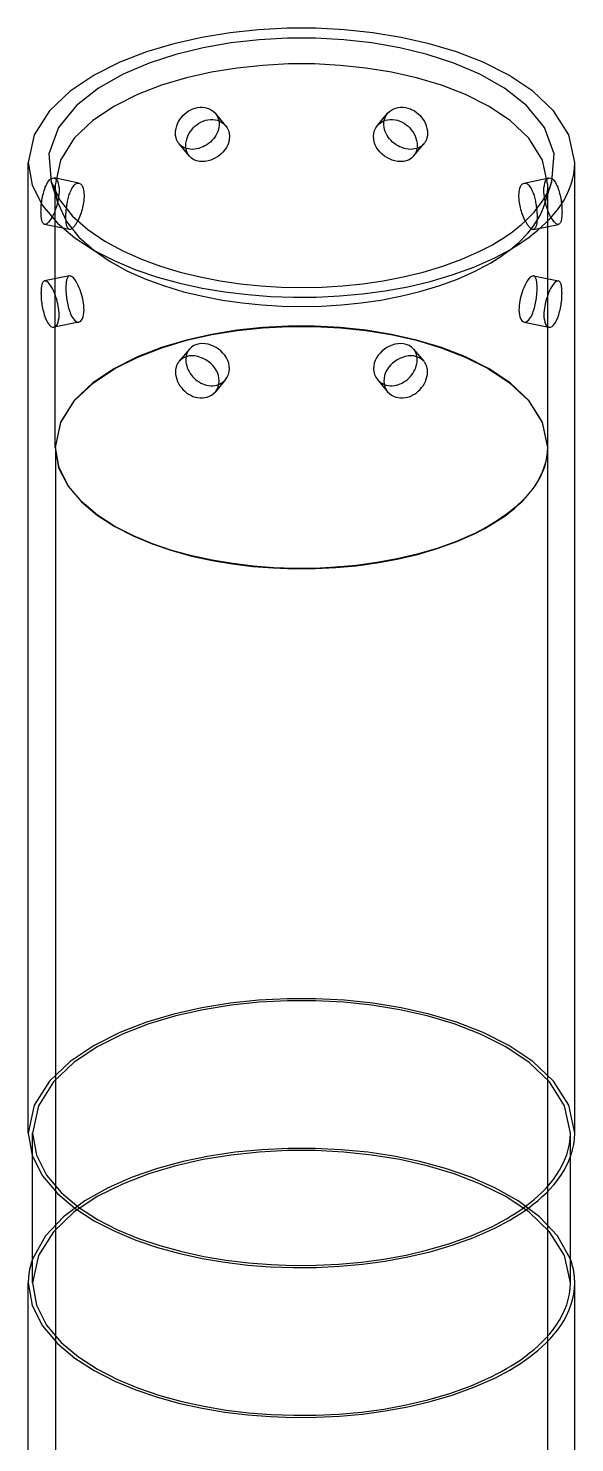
# Model space of a CAD drawing. Header units: millimetres. Extents: x 0 to 275, y -45 to 668.
# Drawn here: x 147.5 to 211, y 503.7 to 668 of the extents above; entities that cross this region are included whole.
import ezdxf

# ---------------------------------------------------------------- set-up
doc = ezdxf.new("R2010")
doc.units = ezdxf.units.MM
doc.layers.add('ISO_HIDDEN', color=8, linetype='CONTINUOUS')
doc.layers.add('ISO_VISIBLE', color=7, linetype='Continuous')

msp = doc.modelspace()

# ---------------------------------------------------------------- linework, layer by layer
at = {"layer": 'ISO_HIDDEN'}
for points in [[(164.6, 655.78), (164.62, 656.06), (164.67, 656.34), (164.75, 656.62), (164.85, 656.88), (164.97, 657.14), (165.12, 657.38), (165.29, 657.61), (165.47, 657.82), (165.68, 658.02), (165.9, 658.2), (166.13, 658.36), (166.38, 658.5), (166.63, 658.61), (166.9, 658.7), (167.18, 658.76), (167.46, 658.8), (167.74, 658.8), (168.02, 658.77), (168.3, 658.7), (168.56, 658.6), (168.81, 658.46), (169.04, 658.29), (169.24, 658.09)], [(169.24, 658.09), (169.26, 658.06), (169.29, 658.02), (169.31, 657.99), (169.34, 657.95), (169.36, 657.92), (169.38, 657.88), (169.41, 657.85), (169.43, 657.81), (169.45, 657.78), (169.47, 657.74), (169.49, 657.7), (169.5, 657.66), (169.52, 657.62), (169.54, 657.59), (169.55, 657.55), (169.57, 657.51), (169.58, 657.47), (169.6, 657.43), (169.61, 657.39), (169.62, 657.35), (169.63, 657.31), (169.64, 657.27), (169.65, 657.22)], [(170.43, 656.66), (169.24, 658.09)], [(188.07, 656.66), (189.26, 658.09)], [(188.85, 657.22), (188.86, 657.27), (188.87, 657.31), (188.88, 657.35), (188.89, 657.39), (188.9, 657.43), (188.92, 657.47), (188.93, 657.51), (188.95, 657.55), (188.96, 657.59), (188.98, 657.62), (189, 657.66), (189.01, 657.7), (189.03, 657.74), (189.05, 657.78), (189.07, 657.81), (189.09, 657.85), (189.12, 657.88), (189.14, 657.92), (189.16, 657.95), (189.19, 657.99), (189.21, 658.02), (189.24, 658.06), (189.26, 658.09)], [(189.26, 658.09), (189.46, 658.29), (189.69, 658.46), (189.94, 658.6), (190.2, 658.7), (190.48, 658.77), (190.76, 658.8), (191.04, 658.8), (191.32, 658.76), (191.6, 658.7), (191.87, 658.61), (192.12, 658.5), (192.37, 658.36), (192.6, 658.2), (192.82, 658.02), (193.03, 657.82), (193.21, 657.61), (193.38, 657.38), (193.53, 657.14), (193.65, 656.88), (193.75, 656.62), (193.83, 656.34), (193.88, 656.06), (193.9, 655.78)], [(165.03, 654.55), (164.99, 654.59), (164.96, 654.64), (164.92, 654.69), (164.89, 654.73), (164.86, 654.78), (164.83, 654.83), (164.81, 654.89), (164.78, 654.94), (164.76, 654.99), (164.74, 655.04), (164.72, 655.1), (164.7, 655.15), (164.68, 655.21), (164.67, 655.27), (164.65, 655.32), (164.64, 655.38), (164.63, 655.44), (164.62, 655.49), (164.62, 655.55), (164.61, 655.61), (164.61, 655.67), (164.61, 655.72), (164.6, 655.78)], [(193.9, 655.78), (193.89, 655.72), (193.89, 655.67), (193.89, 655.61), (193.88, 655.55), (193.88, 655.49), (193.87, 655.44), (193.86, 655.38), (193.85, 655.32), (193.83, 655.27), (193.82, 655.21), (193.8, 655.15), (193.78, 655.1), (193.76, 655.04), (193.74, 654.99), (193.72, 654.94), (193.69, 654.89), (193.67, 654.83), (193.64, 654.78), (193.61, 654.73), (193.58, 654.69), (193.54, 654.64), (193.51, 654.59), (193.47, 654.55)], [(165.83, 654.01), (165.79, 654.03), (165.75, 654.04), (165.71, 654.06), (165.67, 654.07), (165.63, 654.09), (165.6, 654.11), (165.56, 654.13), (165.52, 654.15), (165.48, 654.17), (165.45, 654.19), (165.41, 654.21), (165.37, 654.24), (165.34, 654.26), (165.3, 654.28), (165.27, 654.31), (165.24, 654.34), (165.21, 654.36), (165.17, 654.39), (165.14, 654.42), (165.11, 654.45), (165.08, 654.48), (165.05, 654.51), (165.03, 654.55)], [(166.23, 653.12), (165.03, 654.55)], [(192.27, 653.12), (193.47, 654.55)], [(193.47, 654.55), (193.45, 654.51), (193.42, 654.48), (193.39, 654.45), (193.36, 654.42), (193.33, 654.39), (193.29, 654.36), (193.26, 654.34), (193.23, 654.31), (193.2, 654.28), (193.16, 654.26), (193.13, 654.24), (193.09, 654.21), (193.05, 654.19), (193.02, 654.17), (192.98, 654.15), (192.94, 654.13), (192.9, 654.11), (192.87, 654.09), (192.83, 654.07), (192.79, 654.06), (192.75, 654.04), (192.71, 654.03), (192.67, 654.01)], [(148.97, 646.62), (148.98, 646.82), (148.99, 647.01), (149, 647.21), (149.01, 647.41), (149.03, 647.6), (149.06, 647.8), (149.09, 647.99), (149.12, 648.19), (149.16, 648.38), (149.2, 648.57), (149.25, 648.76), (149.3, 648.95), (149.35, 649.14), (149.42, 649.33), (149.48, 649.51), (149.56, 649.69), (149.65, 649.87), (149.74, 650.04), (149.85, 650.21), (149.98, 650.36), (150.13, 650.49), (150.3, 650.57), (150.5, 650.58)], [(150.5, 650.58), (150.73, 650.45), (150.88, 650.23), (150.97, 649.98), (151.03, 649.72), (151.07, 649.45), (151.08, 649.19), (151.07, 648.92), (151.06, 648.65), (151.03, 648.39), (150.98, 648.12), (150.93, 647.86), (150.87, 647.6), (150.8, 647.34), (150.72, 647.08), (150.63, 646.83), (150.53, 646.58), (150.42, 646.34), (150.3, 646.1), (150.17, 645.86), (150.02, 645.64), (149.85, 645.43), (149.65, 645.26), (149.4, 645.19)], [(150.96, 647.61), (150.16, 650.16)], [(153.39, 649.99), (150.5, 650.58)], [(150.63, 619.28), (150.63, 649.75)], [(205.11, 649.99), (208, 650.58)], [(209.1, 645.19), (208.85, 645.26), (208.65, 645.43), (208.48, 645.64), (208.33, 645.86), (208.2, 646.1), (208.08, 646.34), (207.97, 646.58), (207.87, 646.83), (207.78, 647.08), (207.7, 647.34), (207.63, 647.6), (207.57, 647.86), (207.52, 648.12), (207.47, 648.39), (207.44, 648.65), (207.43, 648.92), (207.42, 649.19), (207.43, 649.45), (207.47, 649.72), (207.53, 649.98), (207.62, 650.23), (207.77, 650.45), (208, 650.58)], [(207.54, 647.61), (208.34, 650.16)], [(207.88, 619.28), (207.88, 649.75)], [(208, 650.58), (208.2, 650.57), (208.37, 650.49), (208.52, 650.36), (208.65, 650.21), (208.76, 650.04), (208.85, 649.87), (208.94, 649.69), (209.02, 649.51), (209.08, 649.33), (209.15, 649.14), (209.2, 648.95), (209.25, 648.76), (209.3, 648.57), (209.34, 648.38), (209.38, 648.19), (209.41, 647.99), (209.44, 647.8), (209.47, 647.6), (209.49, 647.41), (209.5, 647.21), (209.51, 647.01), (209.52, 646.82), (209.53, 646.62)], [(150.68, 648.88), (150.69, 648.83), (150.69, 648.77), (150.7, 648.72), (150.71, 648.66), (150.72, 648.6), (150.73, 648.55), (150.74, 648.49), (150.75, 648.44), (150.76, 648.38), (150.77, 648.32), (150.78, 648.27), (150.79, 648.21), (150.81, 648.16), (150.82, 648.1), (150.83, 648.05), (150.85, 647.99), (150.86, 647.94), (150.88, 647.88), (150.89, 647.83), (150.91, 647.77), (150.92, 647.72), (150.94, 647.66), (150.96, 647.61)], [(150.96, 647.61), (151.94, 645.52), (153.38, 643.72), (155.1, 642.18), (157.01, 640.87), (159.04, 639.77), (161.15, 638.83), (163.32, 638.04), (165.54, 637.37), (167.78, 636.83), (170.06, 636.4), (172.34, 636.07), (174.65, 635.84), (176.95, 635.7), (179.27, 635.65), (181.58, 635.7), (183.89, 635.84), (186.19, 636.07), (188.47, 636.4), (190.75, 636.84), (192.99, 637.38), (195.21, 638.04), (197.38, 638.84), (199.49, 639.78)], [(199.49, 639.78), (199.94, 640.01), (200.38, 640.24), (200.82, 640.48), (201.26, 640.73), (201.68, 640.99), (202.11, 641.26), (202.52, 641.54), (202.93, 641.83), (203.34, 642.13), (203.73, 642.44), (204.11, 642.76), (204.49, 643.09), (204.85, 643.44), (205.2, 643.8), (205.54, 644.17), (205.86, 644.55), (206.17, 644.95), (206.45, 645.36), (206.72, 645.79), (206.97, 646.22), (207.19, 646.67), (207.38, 647.14), (207.54, 647.61)], [(207.54, 647.61), (207.56, 647.66), (207.58, 647.72), (207.59, 647.77), (207.61, 647.83), (207.62, 647.88), (207.64, 647.94), (207.65, 647.99), (207.67, 648.05), (207.68, 648.1), (207.69, 648.16), (207.71, 648.21), (207.72, 648.27), (207.73, 648.32), (207.74, 648.38), (207.75, 648.44), (207.76, 648.49), (207.77, 648.55), (207.78, 648.6), (207.79, 648.66), (207.8, 648.72), (207.81, 648.77), (207.81, 648.83), (207.82, 648.88)], [(149.4, 645.19), (149.33, 645.22), (149.28, 645.25), (149.23, 645.3), (149.19, 645.36), (149.16, 645.42), (149.13, 645.48), (149.11, 645.54), (149.08, 645.61), (149.07, 645.67), (149.05, 645.74), (149.04, 645.81), (149.03, 645.87), (149.02, 645.94), (149.01, 646.01), (149, 646.08), (148.99, 646.14), (148.99, 646.21), (148.98, 646.28), (148.98, 646.35), (148.98, 646.42), (148.98, 646.48), (148.98, 646.55), (148.97, 646.62)], [(151.87, 646.03), (151.87, 646.07), (151.87, 646.11), (151.87, 646.15), (151.88, 646.19), (151.88, 646.24), (151.88, 646.28), (151.88, 646.32), (151.88, 646.36), (151.88, 646.4), (151.88, 646.44), (151.89, 646.48), (151.89, 646.52), (151.89, 646.56), (151.89, 646.6), (151.9, 646.65), (151.9, 646.69), (151.9, 646.73), (151.91, 646.77), (151.91, 646.81), (151.92, 646.85), (151.92, 646.89), (151.92, 646.93), (151.93, 646.97)], [(152.29, 644.6), (152.22, 644.63), (152.17, 644.67), (152.12, 644.71), (152.08, 644.77), (152.05, 644.83), (152.02, 644.89), (152, 644.96), (151.98, 645.02), (151.96, 645.09), (151.95, 645.15), (151.93, 645.22), (151.92, 645.29), (151.91, 645.35), (151.91, 645.42), (151.9, 645.49), (151.89, 645.56), (151.89, 645.62), (151.88, 645.69), (151.88, 645.76), (151.88, 645.83), (151.88, 645.89), (151.87, 645.96), (151.87, 646.03)], [(206.63, 646.03), (206.63, 645.96), (206.62, 645.89), (206.62, 645.83), (206.62, 645.76), (206.62, 645.69), (206.61, 645.62), (206.61, 645.56), (206.6, 645.49), (206.59, 645.42), (206.59, 645.35), (206.58, 645.29), (206.57, 645.22), (206.55, 645.15), (206.54, 645.09), (206.52, 645.02), (206.5, 644.96), (206.48, 644.89), (206.45, 644.83), (206.42, 644.77), (206.38, 644.71), (206.33, 644.67), (206.28, 644.63), (206.21, 644.6)], [(206.57, 646.97), (206.58, 646.93), (206.58, 646.89), (206.58, 646.85), (206.59, 646.81), (206.59, 646.77), (206.6, 646.73), (206.6, 646.69), (206.6, 646.65), (206.61, 646.6), (206.61, 646.56), (206.61, 646.52), (206.61, 646.48), (206.62, 646.44), (206.62, 646.4), (206.62, 646.36), (206.62, 646.32), (206.62, 646.28), (206.62, 646.24), (206.62, 646.19), (206.63, 646.15), (206.63, 646.11), (206.63, 646.07), (206.63, 646.03)], [(209.53, 646.62), (209.52, 646.55), (209.52, 646.48), (209.52, 646.42), (209.52, 646.35), (209.52, 646.28), (209.51, 646.21), (209.51, 646.14), (209.5, 646.08), (209.49, 646.01), (209.48, 645.94), (209.47, 645.87), (209.46, 645.81), (209.45, 645.74), (209.43, 645.67), (209.42, 645.61), (209.39, 645.54), (209.37, 645.48), (209.34, 645.42), (209.31, 645.36), (209.27, 645.3), (209.22, 645.25), (209.17, 645.22), (209.1, 645.19)], [(152.29, 644.6), (149.4, 645.19)], [(153.23, 645.58), (153.2, 645.53), (153.17, 645.48), (153.14, 645.42), (153.11, 645.37), (153.08, 645.31), (153.05, 645.26), (153.02, 645.21), (152.98, 645.16), (152.95, 645.1), (152.91, 645.05), (152.88, 645), (152.84, 644.95), (152.8, 644.91), (152.76, 644.86), (152.72, 644.81), (152.67, 644.77), (152.63, 644.73), (152.58, 644.69), (152.52, 644.66), (152.47, 644.63), (152.41, 644.61), (152.35, 644.6), (152.29, 644.6)], [(206.21, 644.6), (206.15, 644.6), (206.09, 644.61), (206.03, 644.63), (205.98, 644.66), (205.92, 644.69), (205.87, 644.73), (205.83, 644.77), (205.78, 644.81), (205.74, 644.86), (205.7, 644.91), (205.66, 644.95), (205.62, 645), (205.59, 645.05), (205.55, 645.1), (205.52, 645.16), (205.48, 645.21), (205.45, 645.26), (205.42, 645.31), (205.39, 645.37), (205.36, 645.42), (205.33, 645.48), (205.3, 645.53), (205.27, 645.58)], [(206.21, 644.6), (209.1, 645.19)], [(152.29, 639.22), (149.4, 638.63)], [(152.29, 639.22), (152.22, 639.2), (152.17, 639.16), (152.12, 639.11), (152.08, 639.05), (152.05, 638.99), (152.02, 638.93), (152, 638.87), (151.98, 638.8), (151.96, 638.74), (151.95, 638.67), (151.93, 638.61), (151.92, 638.54), (151.91, 638.47), (151.91, 638.4), (151.9, 638.34), (151.89, 638.27), (151.89, 638.2), (151.88, 638.13), (151.88, 638.07), (151.88, 638), (151.88, 637.93), (151.87, 637.86), (151.87, 637.79)], [(153.39, 633.83), (153.62, 633.96), (153.77, 634.18), (153.87, 634.43), (153.93, 634.69), (153.96, 634.96), (153.98, 635.22), (153.97, 635.49), (153.96, 635.76), (153.92, 636.03), (153.88, 636.29), (153.83, 636.55), (153.77, 636.81), (153.69, 637.07), (153.61, 637.33), (153.52, 637.58), (153.42, 637.83), (153.31, 638.08), (153.19, 638.31), (153.06, 638.55), (152.91, 638.77), (152.74, 638.98), (152.54, 639.15), (152.29, 639.22)], [(206.21, 639.22), (205.96, 639.15), (205.76, 638.98), (205.59, 638.77), (205.44, 638.55), (205.31, 638.31), (205.19, 638.08), (205.08, 637.83), (204.98, 637.58), (204.89, 637.33), (204.81, 637.07), (204.73, 636.81), (204.67, 636.55), (204.62, 636.29), (204.58, 636.03), (204.54, 635.76), (204.53, 635.49), (204.52, 635.22), (204.54, 634.96), (204.57, 634.69), (204.63, 634.43), (204.73, 634.18), (204.88, 633.96), (205.11, 633.83)], [(206.63, 637.79), (206.63, 637.86), (206.62, 637.93), (206.62, 638), (206.62, 638.07), (206.62, 638.13), (206.61, 638.2), (206.61, 638.27), (206.6, 638.34), (206.59, 638.4), (206.59, 638.47), (206.58, 638.54), (206.57, 638.61), (206.55, 638.67), (206.54, 638.74), (206.52, 638.8), (206.5, 638.87), (206.48, 638.93), (206.45, 638.99), (206.42, 639.05), (206.38, 639.11), (206.33, 639.16), (206.28, 639.2), (206.21, 639.22)], [(206.21, 639.22), (209.1, 638.63)], [(151.87, 637.79), (151.88, 637.6), (151.88, 637.4), (151.9, 637.2), (151.91, 637.01), (151.93, 636.81), (151.96, 636.62), (151.98, 636.42), (152.02, 636.23), (152.05, 636.03), (152.09, 635.84), (152.14, 635.65), (152.19, 635.46), (152.24, 635.27), (152.31, 635.08), (152.37, 634.9), (152.45, 634.72), (152.54, 634.54), (152.63, 634.37), (152.74, 634.21), (152.87, 634.05), (153.02, 633.93), (153.19, 633.84), (153.39, 633.83)], [(205.11, 633.83), (205.31, 633.84), (205.48, 633.93), (205.63, 634.05), (205.76, 634.21), (205.87, 634.37), (205.96, 634.54), (206.05, 634.72), (206.13, 634.9), (206.19, 635.08), (206.26, 635.27), (206.31, 635.46), (206.36, 635.65), (206.41, 635.84), (206.45, 636.03), (206.48, 636.23), (206.52, 636.42), (206.54, 636.62), (206.57, 636.81), (206.59, 637.01), (206.6, 637.2), (206.62, 637.4), (206.62, 637.6), (206.63, 637.79)], [(153.39, 633.83), (150.5, 633.24)], [(207.88, 619.28), (207.26, 622.2), (205.65, 624.73), (203.48, 626.79), (200.98, 628.45), (198.3, 629.8), (195.5, 630.88), (192.63, 631.74), (189.7, 632.4), (186.73, 632.89), (183.75, 633.2), (180.75, 633.36), (177.75, 633.36), (174.75, 633.2), (171.77, 632.89), (168.8, 632.4), (165.87, 631.74), (163, 630.88), (160.2, 629.8), (157.52, 628.45), (155.02, 626.79), (152.85, 624.73), (151.24, 622.2), (150.63, 619.28)], [(150.68, 619.28), (151.29, 622.19), (152.89, 624.72), (155.06, 626.77), (157.55, 628.44), (160.23, 629.78), (163.03, 630.86), (165.9, 631.72), (168.82, 632.38), (171.78, 632.86), (174.76, 633.18), (177.75, 633.33), (180.75, 633.33), (183.74, 633.18), (186.72, 632.86), (189.68, 632.38), (192.6, 631.72), (195.47, 630.86), (198.27, 629.78), (200.95, 628.44), (203.44, 626.77), (205.61, 624.72), (207.21, 622.19), (207.83, 619.28)], [(205.11, 633.83), (208, 633.24)], [(170.43, 627.16), (170.63, 627.44), (170.77, 627.75), (170.86, 628.07), (170.89, 628.41), (170.86, 628.75), (170.79, 629.08), (170.68, 629.39), (170.53, 629.7), (170.34, 629.98), (170.12, 630.24), (169.88, 630.48), (169.62, 630.69), (169.34, 630.88), (169.04, 631.03), (168.73, 631.16), (168.4, 631.26), (168.07, 631.32), (167.73, 631.34), (167.4, 631.32), (167.07, 631.25), (166.75, 631.12), (166.47, 630.94), (166.23, 630.7)], [(192.27, 630.7), (192.03, 630.94), (191.75, 631.12), (191.43, 631.25), (191.1, 631.32), (190.77, 631.34), (190.43, 631.32), (190.1, 631.26), (189.77, 631.16), (189.46, 631.03), (189.16, 630.88), (188.88, 630.69), (188.62, 630.48), (188.38, 630.24), (188.16, 629.98), (187.97, 629.7), (187.82, 629.39), (187.71, 629.08), (187.64, 628.75), (187.61, 628.41), (187.64, 628.07), (187.73, 627.75), (187.87, 627.44), (188.07, 627.16)], [(166.23, 630.7), (165.03, 629.28)], [(166.23, 630.7), (166.2, 630.67), (166.17, 630.64), (166.15, 630.6), (166.12, 630.57), (166.1, 630.53), (166.08, 630.49), (166.05, 630.46), (166.03, 630.42), (166.01, 630.38), (165.99, 630.34), (165.98, 630.3), (165.96, 630.26), (165.94, 630.23), (165.93, 630.19), (165.91, 630.14), (165.9, 630.1), (165.89, 630.06), (165.88, 630.02), (165.87, 629.98), (165.86, 629.94), (165.85, 629.9), (165.84, 629.85), (165.83, 629.81)], [(192.67, 629.81), (192.66, 629.85), (192.65, 629.9), (192.64, 629.94), (192.63, 629.98), (192.62, 630.02), (192.61, 630.06), (192.6, 630.1), (192.59, 630.14), (192.57, 630.19), (192.56, 630.23), (192.54, 630.26), (192.52, 630.3), (192.51, 630.34), (192.49, 630.38), (192.47, 630.42), (192.45, 630.46), (192.42, 630.49), (192.4, 630.53), (192.38, 630.57), (192.35, 630.6), (192.33, 630.64), (192.3, 630.67), (192.27, 630.7)], [(192.27, 630.7), (193.47, 629.28)], [(170.43, 627.16), (169.24, 625.74)], [(169.65, 626.6), (169.69, 626.62), (169.73, 626.63), (169.76, 626.65), (169.8, 626.67), (169.84, 626.69), (169.88, 626.71), (169.91, 626.73), (169.95, 626.75), (169.99, 626.77), (170.02, 626.8), (170.06, 626.82), (170.09, 626.84), (170.13, 626.87), (170.16, 626.9), (170.19, 626.92), (170.23, 626.95), (170.26, 626.98), (170.29, 627.01), (170.32, 627.04), (170.35, 627.07), (170.38, 627.1), (170.41, 627.13), (170.43, 627.16)], [(188.07, 627.16), (188.09, 627.13), (188.12, 627.1), (188.15, 627.07), (188.18, 627.04), (188.21, 627.01), (188.24, 626.98), (188.27, 626.95), (188.31, 626.92), (188.34, 626.9), (188.37, 626.87), (188.41, 626.84), (188.44, 626.82), (188.48, 626.8), (188.51, 626.77), (188.55, 626.75), (188.59, 626.73), (188.62, 626.71), (188.66, 626.69), (188.7, 626.67), (188.74, 626.65), (188.77, 626.63), (188.81, 626.62), (188.85, 626.6)], [(188.07, 627.16), (189.26, 625.74)], [(150.63, 619.28), (151.03, 616.92), (152.12, 614.78), (153.68, 612.95), (155.52, 611.4), (157.54, 610.1), (159.68, 609), (161.9, 608.07), (164.18, 607.3), (166.5, 606.66), (168.85, 606.15), (171.22, 605.75), (173.61, 605.46), (176.01, 605.28), (178.42, 605.19), (180.82, 605.21), (183.23, 605.32), (185.62, 605.54), (188.01, 605.86), (190.38, 606.3), (192.72, 606.85), (195.03, 607.52), (197.29, 608.34), (199.49, 609.32)], [(199.46, 609.33), (197.26, 608.36), (195, 607.54), (192.7, 606.87), (190.36, 606.32), (187.99, 605.89), (185.61, 605.57), (183.22, 605.35), (180.82, 605.23), (178.42, 605.22), (176.02, 605.3), (173.62, 605.49), (171.24, 605.78), (168.87, 606.17), (166.52, 606.69), (164.2, 607.32), (161.93, 608.09), (159.71, 609.02), (157.57, 610.11), (155.56, 611.42), (153.72, 612.96), (152.17, 614.79), (151.08, 616.92), (150.68, 619.28)], [(150.68, 619.28), (150.68, 394.72)], [(207.83, 619.28), (207.8, 618.69), (207.72, 618.1), (207.6, 617.52), (207.43, 616.95), (207.22, 616.39), (206.96, 615.85), (206.68, 615.33), (206.36, 614.83), (206.01, 614.35), (205.64, 613.88), (205.24, 613.44), (204.83, 613.01), (204.4, 612.6), (203.95, 612.21), (203.49, 611.83), (203.02, 611.47), (202.54, 611.13), (202.04, 610.8), (201.54, 610.48), (201.03, 610.17), (200.51, 609.88), (199.99, 609.6), (199.46, 609.33)], [(199.49, 609.32), (200.02, 609.58), (200.55, 609.87), (201.07, 610.16), (201.58, 610.46), (202.08, 610.78), (202.58, 611.11), (203.06, 611.46), (203.54, 611.82), (204, 612.2), (204.44, 612.59), (204.88, 613), (205.29, 613.43), (205.68, 613.88), (206.06, 614.34), (206.41, 614.82), (206.72, 615.33), (207.01, 615.85), (207.26, 616.39), (207.48, 616.94), (207.65, 617.51), (207.77, 618.1), (207.85, 618.69), (207.88, 619.28)], [(207.83, 619.28), (207.83, 394.72)], [(211, 539.63), (210.31, 542.86), (208.54, 545.67), (206.12, 547.95), (203.36, 549.8), (200.38, 551.3), (197.28, 552.5), (194.09, 553.45), (190.84, 554.18), (187.55, 554.72), (184.24, 555.07), (180.91, 555.24), (177.59, 555.24), (174.26, 555.07), (170.95, 554.72), (167.66, 554.18), (164.41, 553.45), (161.22, 552.5), (158.12, 551.3), (155.14, 549.8), (152.38, 547.95), (149.96, 545.67), (148.19, 542.86), (147.5, 539.63)], [(210.5, 539.63), (209.82, 542.81), (208.08, 545.57), (205.7, 547.82), (202.98, 549.64), (200.05, 551.11), (196.99, 552.3), (193.85, 553.23), (190.66, 553.95), (187.42, 554.48), (184.16, 554.82), (180.89, 554.99), (177.61, 554.99), (174.34, 554.82), (171.08, 554.48), (167.84, 553.95), (164.65, 553.23), (161.51, 552.3), (158.45, 551.11), (155.52, 549.64), (152.8, 547.82), (150.42, 545.57), (148.68, 542.81), (148, 539.63)], [(148, 539.63), (148.44, 537.05), (149.63, 534.72), (151.33, 532.72), (153.34, 531.03), (155.55, 529.6), (157.88, 528.4), (160.31, 527.39), (162.79, 526.55), (165.33, 525.85), (167.9, 525.29), (170.49, 524.86), (173.09, 524.54), (175.71, 524.34), (178.34, 524.25), (180.97, 524.27), (183.59, 524.39), (186.21, 524.63), (188.81, 524.98), (191.4, 525.45), (193.95, 526.05), (196.48, 526.79), (198.95, 527.68), (201.35, 528.75)], [(148, 536.87), (148, 539.63)], [(201.35, 528.75), (201.93, 529.04), (202.5, 529.35), (203.07, 529.67), (203.63, 530), (204.18, 530.35), (204.72, 530.71), (205.25, 531.09), (205.76, 531.48), (206.27, 531.9), (206.75, 532.33), (207.23, 532.77), (207.68, 533.24), (208.11, 533.73), (208.52, 534.23), (208.9, 534.76), (209.24, 535.31), (209.56, 535.88), (209.83, 536.47), (210.07, 537.08), (210.25, 537.7), (210.39, 538.34), (210.47, 538.98), (210.5, 539.63)], [(210.5, 536.87), (210.5, 539.63)], [(210.5, 524.99), (209.01, 527.67), (206.89, 529.91), (204.42, 531.75), (201.73, 533.26), (198.91, 534.5), (195.99, 535.5), (193.01, 536.31), (189.99, 536.93), (186.94, 537.39), (183.87, 537.69), (180.79, 537.84), (177.71, 537.84), (174.63, 537.69), (171.56, 537.39), (168.51, 536.93), (165.49, 536.31), (162.51, 535.5), (159.59, 534.5), (156.77, 533.26), (154.08, 531.75), (151.61, 529.91), (149.49, 527.67), (148, 524.99)], [(210.5, 522.22), (209.82, 525.41), (208.08, 528.16), (205.7, 530.42), (202.98, 532.24), (200.05, 533.71), (196.99, 534.89), (193.85, 535.83), (190.66, 536.55), (187.42, 537.07), (184.16, 537.42), (180.89, 537.59), (177.61, 537.59), (174.34, 537.42), (171.08, 537.07), (167.84, 536.55), (164.65, 535.83), (161.51, 534.89), (158.45, 533.71), (155.52, 532.24), (152.8, 530.42), (150.42, 528.16), (148.68, 525.41), (148, 522.22)]]:
    msp.add_lwpolyline(points, dxfattribs=at)
at = {"layer": 'ISO_VISIBLE'}
for points in [[(211, 652.36), (210.31, 655.59), (208.54, 658.39), (206.12, 660.68), (203.36, 662.53), (200.38, 664.02), (197.28, 665.23), (194.09, 666.18), (190.84, 666.91), (187.55, 667.45), (184.24, 667.79), (180.91, 667.97), (177.59, 667.97), (174.26, 667.79), (170.95, 667.45), (167.66, 666.91), (164.41, 666.18), (161.22, 665.23), (158.12, 664.02), (155.14, 662.53), (152.38, 660.68), (149.96, 658.39), (148.19, 655.59), (147.5, 652.36)], [(208.34, 650.16), (208.6, 653.4), (207.47, 656.46), (205.41, 659), (202.83, 661.02), (199.98, 662.64), (196.96, 663.93), (193.84, 664.94), (190.66, 665.71), (187.43, 666.28), (184.17, 666.64), (180.89, 666.82), (177.61, 666.82), (174.33, 666.64), (171.07, 666.28), (167.84, 665.71), (164.66, 664.94), (161.54, 663.93), (158.52, 662.64), (155.67, 661.02), (153.09, 659), (151.03, 656.46), (149.9, 653.4), (150.16, 650.16)], [(207.88, 649.75), (207.26, 652.66), (205.65, 655.19), (203.48, 657.25), (200.98, 658.92), (198.3, 660.26), (195.5, 661.35), (192.63, 662.21), (189.7, 662.87), (186.73, 663.35), (183.75, 663.66), (180.75, 663.82), (177.75, 663.82), (174.75, 663.66), (171.77, 663.35), (168.8, 662.87), (165.87, 662.21), (163, 661.35), (160.2, 660.26), (157.52, 658.92), (155.02, 657.25), (152.85, 655.19), (151.24, 652.66), (150.63, 649.75)], [(165.81, 654.35), (165.82, 654.64), (165.87, 654.92), (165.95, 655.19), (166.05, 655.45), (166.17, 655.71), (166.32, 655.95), (166.49, 656.18), (166.67, 656.4), (166.87, 656.59), (167.09, 656.77), (167.33, 656.93), (167.57, 657.07), (167.83, 657.19), (168.1, 657.28), (168.38, 657.34), (168.66, 657.37), (168.94, 657.38), (169.22, 657.34), (169.5, 657.28), (169.76, 657.17), (170.01, 657.04), (170.24, 656.86), (170.43, 656.66)], [(188.07, 656.66), (188.26, 656.86), (188.49, 657.04), (188.74, 657.17), (189, 657.28), (189.28, 657.34), (189.56, 657.38), (189.84, 657.37), (190.12, 657.34), (190.4, 657.28), (190.67, 657.19), (190.93, 657.07), (191.17, 656.93), (191.41, 656.77), (191.63, 656.59), (191.83, 656.4), (192.01, 656.18), (192.18, 655.95), (192.33, 655.71), (192.45, 655.45), (192.55, 655.19), (192.63, 654.92), (192.68, 654.64), (192.69, 654.35)], [(169.65, 657.22), (169.68, 656.97), (169.68, 656.72), (169.66, 656.47), (169.61, 656.22), (169.53, 655.98), (169.43, 655.74), (169.31, 655.52), (169.17, 655.31), (169.01, 655.11), (168.84, 654.92), (168.66, 654.75), (168.46, 654.59), (168.25, 654.44), (168.03, 654.31), (167.81, 654.19), (167.57, 654.1), (167.33, 654.02), (167.09, 653.96), (166.84, 653.92), (166.58, 653.9), (166.33, 653.91), (166.08, 653.95), (165.83, 654.01)], [(170.43, 656.66), (170.63, 656.39), (170.77, 656.08), (170.86, 655.75), (170.89, 655.42), (170.86, 655.08), (170.79, 654.75), (170.68, 654.43), (170.53, 654.13), (170.34, 653.85), (170.12, 653.58), (169.88, 653.35), (169.62, 653.13), (169.34, 652.95), (169.04, 652.79), (168.73, 652.66), (168.4, 652.56), (168.07, 652.5), (167.73, 652.48), (167.4, 652.5), (167.07, 652.58), (166.75, 652.7), (166.47, 652.89), (166.23, 653.12)], [(192.27, 653.12), (192.03, 652.89), (191.75, 652.7), (191.43, 652.58), (191.1, 652.5), (190.77, 652.48), (190.43, 652.5), (190.1, 652.56), (189.77, 652.66), (189.46, 652.79), (189.16, 652.95), (188.88, 653.13), (188.62, 653.35), (188.38, 653.58), (188.16, 653.85), (187.97, 654.13), (187.82, 654.43), (187.71, 654.75), (187.64, 655.08), (187.61, 655.42), (187.64, 655.75), (187.73, 656.08), (187.87, 656.39), (188.07, 656.66)], [(192.67, 654.01), (192.42, 653.95), (192.17, 653.91), (191.92, 653.9), (191.66, 653.92), (191.41, 653.96), (191.17, 654.02), (190.93, 654.1), (190.69, 654.19), (190.47, 654.31), (190.25, 654.44), (190.04, 654.59), (189.84, 654.75), (189.66, 654.92), (189.49, 655.11), (189.33, 655.31), (189.19, 655.52), (189.07, 655.74), (188.97, 655.98), (188.89, 656.22), (188.84, 656.47), (188.82, 656.72), (188.82, 656.97), (188.85, 657.22)], [(166.23, 653.12), (166.19, 653.17), (166.15, 653.21), (166.12, 653.26), (166.09, 653.31), (166.06, 653.36), (166.03, 653.41), (166.01, 653.46), (165.98, 653.51), (165.96, 653.56), (165.94, 653.62), (165.92, 653.67), (165.9, 653.73), (165.88, 653.78), (165.87, 653.84), (165.85, 653.9), (165.84, 653.95), (165.83, 654.01), (165.82, 654.07), (165.82, 654.12), (165.81, 654.18), (165.81, 654.24), (165.81, 654.3), (165.81, 654.35)], [(192.69, 654.35), (192.69, 654.3), (192.69, 654.24), (192.69, 654.18), (192.68, 654.12), (192.68, 654.07), (192.67, 654.01), (192.66, 653.95), (192.65, 653.9), (192.63, 653.84), (192.62, 653.78), (192.6, 653.73), (192.58, 653.67), (192.56, 653.62), (192.54, 653.56), (192.52, 653.51), (192.49, 653.46), (192.47, 653.41), (192.44, 653.36), (192.41, 653.31), (192.38, 653.26), (192.35, 653.21), (192.31, 653.17), (192.27, 653.12)], [(147.5, 652.36), (147.95, 649.74), (149.16, 647.37), (150.88, 645.33), (152.92, 643.62), (155.17, 642.17), (157.54, 640.95), (160, 639.92), (162.53, 639.07), (165.11, 638.36), (167.71, 637.79), (170.35, 637.35), (173, 637.03), (175.66, 636.82), (178.33, 636.73), (180.99, 636.75), (183.66, 636.88), (186.32, 637.12), (188.96, 637.47), (191.59, 637.95), (194.19, 638.56), (196.75, 639.31), (199.26, 640.22), (201.7, 641.3)], [(147.5, 539.63), (147.5, 652.36)], [(201.7, 641.3), (202.29, 641.6), (202.87, 641.91), (203.45, 642.24), (204.02, 642.57), (204.57, 642.93), (205.12, 643.3), (205.66, 643.68), (206.19, 644.08), (206.7, 644.5), (207.19, 644.94), (207.67, 645.39), (208.13, 645.86), (208.57, 646.36), (208.98, 646.88), (209.37, 647.41), (209.72, 647.97), (210.04, 648.55), (210.32, 649.15), (210.56, 649.76), (210.75, 650.4), (210.89, 651.04), (210.97, 651.7), (211, 652.36)], [(211, 539.63), (211, 652.36)], [(150.16, 650.16), (151.17, 648.02), (152.65, 646.16), (154.42, 644.58), (156.38, 643.24), (158.47, 642.1), (160.64, 641.13), (162.87, 640.32), (165.15, 639.64), (167.46, 639.08), (169.8, 638.63), (172.15, 638.29), (174.52, 638.06), (176.89, 637.91), (179.27, 637.87), (181.64, 637.91), (184.02, 638.06), (186.38, 638.3), (188.73, 638.64), (191.07, 639.09), (193.38, 639.65), (195.66, 640.33), (197.89, 641.14), (200.06, 642.11)], [(150.63, 649.75), (150.63, 649.71), (150.63, 649.67), (150.63, 649.63), (150.63, 649.6), (150.63, 649.56), (150.63, 649.52), (150.63, 649.48), (150.63, 649.45), (150.63, 649.41), (150.64, 649.37), (150.64, 649.33), (150.64, 649.3), (150.64, 649.26), (150.64, 649.22), (150.65, 649.18), (150.65, 649.15), (150.65, 649.11), (150.66, 649.07), (150.66, 649.03), (150.67, 649), (150.67, 648.96), (150.67, 648.92), (150.68, 648.88)], [(151.93, 646.97), (151.95, 647.13), (151.97, 647.28), (151.99, 647.44), (152.02, 647.59), (152.04, 647.74), (152.07, 647.9), (152.11, 648.05), (152.14, 648.2), (152.18, 648.35), (152.23, 648.5), (152.27, 648.65), (152.33, 648.79), (152.38, 648.94), (152.44, 649.08), (152.51, 649.23), (152.58, 649.36), (152.66, 649.5), (152.75, 649.63), (152.84, 649.75), (152.96, 649.85), (153.09, 649.94), (153.23, 649.99), (153.39, 649.99)], [(153.39, 649.99), (153.57, 649.9), (153.71, 649.75), (153.81, 649.57), (153.87, 649.38), (153.92, 649.18), (153.95, 648.97), (153.97, 648.77), (153.98, 648.56), (153.98, 648.35), (153.96, 648.15), (153.94, 647.94), (153.92, 647.74), (153.88, 647.53), (153.84, 647.33), (153.8, 647.13), (153.75, 646.93), (153.69, 646.73), (153.63, 646.54), (153.56, 646.34), (153.49, 646.15), (153.41, 645.96), (153.32, 645.77), (153.23, 645.58)], [(200.06, 642.11), (200.52, 642.34), (200.98, 642.58), (201.43, 642.83), (201.87, 643.09), (202.31, 643.36), (202.75, 643.63), (203.18, 643.92), (203.6, 644.22), (204.01, 644.53), (204.42, 644.85), (204.81, 645.18), (205.2, 645.52), (205.57, 645.87), (205.93, 646.24), (206.28, 646.62), (206.61, 647.02), (206.92, 647.43), (207.22, 647.85), (207.49, 648.29), (207.74, 648.73), (207.97, 649.2), (208.17, 649.67), (208.34, 650.16)], [(205.27, 645.58), (205.18, 645.77), (205.09, 645.96), (205.01, 646.15), (204.94, 646.34), (204.87, 646.54), (204.81, 646.73), (204.75, 646.93), (204.7, 647.13), (204.66, 647.33), (204.62, 647.53), (204.58, 647.74), (204.56, 647.94), (204.54, 648.15), (204.52, 648.35), (204.52, 648.56), (204.53, 648.77), (204.55, 648.97), (204.58, 649.18), (204.63, 649.38), (204.69, 649.57), (204.79, 649.75), (204.93, 649.9), (205.11, 649.99)], [(205.11, 649.99), (205.27, 649.99), (205.41, 649.94), (205.54, 649.85), (205.66, 649.75), (205.75, 649.63), (205.84, 649.5), (205.92, 649.36), (205.99, 649.23), (206.06, 649.08), (206.12, 648.94), (206.17, 648.79), (206.23, 648.65), (206.27, 648.5), (206.32, 648.35), (206.36, 648.2), (206.39, 648.05), (206.43, 647.9), (206.46, 647.74), (206.48, 647.59), (206.51, 647.44), (206.53, 647.28), (206.55, 647.13), (206.57, 646.97)], [(207.82, 648.88), (207.83, 648.92), (207.83, 648.96), (207.83, 649), (207.84, 649.03), (207.84, 649.07), (207.85, 649.11), (207.85, 649.15), (207.85, 649.18), (207.86, 649.22), (207.86, 649.26), (207.86, 649.3), (207.86, 649.33), (207.86, 649.37), (207.87, 649.41), (207.87, 649.45), (207.87, 649.48), (207.87, 649.52), (207.87, 649.56), (207.87, 649.6), (207.87, 649.63), (207.87, 649.67), (207.87, 649.71), (207.88, 649.75)], [(149.4, 638.63), (149.33, 638.61), (149.28, 638.57), (149.23, 638.52), (149.19, 638.47), (149.16, 638.41), (149.13, 638.34), (149.11, 638.28), (149.08, 638.22), (149.07, 638.15), (149.05, 638.08), (149.04, 638.02), (149.03, 637.95), (149.02, 637.88), (149.01, 637.81), (149, 637.75), (148.99, 637.68), (148.99, 637.61), (148.98, 637.54), (148.98, 637.48), (148.98, 637.41), (148.98, 637.34), (148.98, 637.27), (148.97, 637.2)], [(150.5, 633.24), (150.73, 633.37), (150.88, 633.59), (150.97, 633.84), (151.03, 634.1), (151.07, 634.37), (151.08, 634.64), (151.07, 634.91), (151.06, 635.17), (151.03, 635.44), (150.98, 635.7), (150.93, 635.97), (150.87, 636.23), (150.8, 636.49), (150.72, 636.74), (150.63, 636.99), (150.53, 637.24), (150.42, 637.49), (150.3, 637.73), (150.17, 637.96), (150.02, 638.19), (149.85, 638.39), (149.65, 638.57), (149.4, 638.63)], [(209.1, 638.63), (208.85, 638.57), (208.65, 638.39), (208.48, 638.19), (208.33, 637.96), (208.2, 637.73), (208.08, 637.49), (207.97, 637.24), (207.87, 636.99), (207.78, 636.74), (207.7, 636.49), (207.63, 636.23), (207.57, 635.97), (207.52, 635.7), (207.47, 635.44), (207.44, 635.17), (207.43, 634.91), (207.42, 634.64), (207.43, 634.37), (207.47, 634.1), (207.53, 633.84), (207.62, 633.59), (207.77, 633.37), (208, 633.24)], [(209.53, 637.2), (209.52, 637.27), (209.52, 637.34), (209.52, 637.41), (209.52, 637.48), (209.52, 637.54), (209.51, 637.61), (209.51, 637.68), (209.5, 637.75), (209.49, 637.81), (209.48, 637.88), (209.47, 637.95), (209.46, 638.02), (209.45, 638.08), (209.43, 638.15), (209.42, 638.22), (209.39, 638.28), (209.37, 638.34), (209.34, 638.41), (209.31, 638.47), (209.27, 638.52), (209.22, 638.57), (209.17, 638.61), (209.1, 638.63)], [(148.97, 637.2), (148.98, 637.01), (148.99, 636.81), (149, 636.61), (149.01, 636.42), (149.03, 636.22), (149.06, 636.03), (149.09, 635.83), (149.12, 635.64), (149.16, 635.44), (149.2, 635.25), (149.25, 635.06), (149.3, 634.87), (149.35, 634.68), (149.42, 634.5), (149.48, 634.31), (149.56, 634.13), (149.65, 633.95), (149.74, 633.78), (149.85, 633.62), (149.98, 633.47), (150.13, 633.34), (150.3, 633.25), (150.5, 633.24)], [(208, 633.24), (208.2, 633.25), (208.37, 633.34), (208.52, 633.47), (208.65, 633.62), (208.76, 633.78), (208.85, 633.95), (208.94, 634.13), (209.02, 634.31), (209.08, 634.5), (209.15, 634.68), (209.2, 634.87), (209.25, 635.06), (209.3, 635.25), (209.34, 635.44), (209.38, 635.64), (209.41, 635.83), (209.44, 636.03), (209.47, 636.22), (209.49, 636.42), (209.5, 636.61), (209.51, 636.81), (209.52, 637.01), (209.53, 637.2)], [(169.24, 625.74), (169.43, 626.01), (169.57, 626.32), (169.66, 626.65), (169.69, 626.98), (169.66, 627.32), (169.59, 627.65), (169.48, 627.97), (169.33, 628.27), (169.14, 628.56), (168.92, 628.82), (168.68, 629.05), (168.42, 629.27), (168.14, 629.45), (167.84, 629.61), (167.53, 629.74), (167.2, 629.84), (166.87, 629.9), (166.53, 629.92), (166.2, 629.9), (165.87, 629.82), (165.55, 629.7), (165.27, 629.51), (165.03, 629.28)], [(165.83, 629.81), (165.83, 629.8), (165.83, 629.78), (165.83, 629.77), (165.82, 629.75), (165.82, 629.74), (165.82, 629.72), (165.82, 629.71), (165.82, 629.69), (165.82, 629.68), (165.81, 629.66), (165.81, 629.65), (165.81, 629.63), (165.81, 629.62), (165.81, 629.6), (165.81, 629.59), (165.81, 629.57), (165.81, 629.56), (165.81, 629.54), (165.81, 629.53), (165.81, 629.51), (165.81, 629.5), (165.81, 629.48), (165.81, 629.47)], [(165.81, 629.47), (165.82, 629.23), (165.85, 628.99), (165.91, 628.76), (165.98, 628.53), (166.08, 628.3), (166.19, 628.09), (166.31, 627.88), (166.45, 627.69), (166.6, 627.5), (166.77, 627.33), (166.95, 627.16), (167.14, 627.02), (167.34, 626.88), (167.55, 626.76), (167.77, 626.66), (167.99, 626.58), (168.22, 626.51), (168.46, 626.47), (168.7, 626.45), (168.94, 626.45), (169.18, 626.47), (169.42, 626.52), (169.65, 626.6)], [(193.47, 629.28), (193.23, 629.51), (192.95, 629.7), (192.63, 629.82), (192.3, 629.9), (191.97, 629.92), (191.63, 629.9), (191.3, 629.84), (190.97, 629.74), (190.66, 629.61), (190.36, 629.45), (190.08, 629.27), (189.82, 629.05), (189.58, 628.82), (189.36, 628.56), (189.17, 628.27), (189.02, 627.97), (188.91, 627.65), (188.84, 627.32), (188.81, 626.98), (188.84, 626.65), (188.93, 626.32), (189.07, 626.01), (189.26, 625.74)], [(188.85, 626.6), (189.08, 626.52), (189.32, 626.47), (189.56, 626.45), (189.8, 626.45), (190.04, 626.47), (190.28, 626.51), (190.51, 626.58), (190.73, 626.66), (190.95, 626.76), (191.16, 626.88), (191.36, 627.02), (191.55, 627.16), (191.73, 627.33), (191.9, 627.5), (192.05, 627.69), (192.19, 627.88), (192.31, 628.09), (192.42, 628.3), (192.52, 628.53), (192.59, 628.76), (192.65, 628.99), (192.68, 629.23), (192.69, 629.47)], [(192.69, 629.47), (192.69, 629.48), (192.69, 629.5), (192.69, 629.51), (192.69, 629.53), (192.69, 629.54), (192.69, 629.56), (192.69, 629.57), (192.69, 629.59), (192.69, 629.6), (192.69, 629.62), (192.69, 629.63), (192.69, 629.65), (192.69, 629.66), (192.68, 629.68), (192.68, 629.69), (192.68, 629.71), (192.68, 629.72), (192.68, 629.74), (192.68, 629.75), (192.67, 629.77), (192.67, 629.78), (192.67, 629.8), (192.67, 629.81)], [(165.03, 629.28), (164.99, 629.23), (164.96, 629.19), (164.92, 629.14), (164.89, 629.09), (164.86, 629.04), (164.83, 628.99), (164.81, 628.94), (164.78, 628.89), (164.76, 628.83), (164.74, 628.78), (164.72, 628.72), (164.7, 628.67), (164.68, 628.61), (164.67, 628.56), (164.65, 628.5), (164.64, 628.45), (164.63, 628.39), (164.62, 628.33), (164.62, 628.27), (164.61, 628.22), (164.61, 628.16), (164.61, 628.1), (164.6, 628.04)], [(164.6, 628.04), (164.62, 627.76), (164.67, 627.48), (164.75, 627.21), (164.85, 626.94), (164.97, 626.69), (165.12, 626.45), (165.29, 626.22), (165.47, 626), (165.68, 625.81), (165.9, 625.63), (166.13, 625.47), (166.38, 625.33), (166.63, 625.21), (166.9, 625.12), (167.18, 625.06), (167.46, 625.03), (167.74, 625.03), (168.02, 625.06), (168.3, 625.12), (168.56, 625.23), (168.81, 625.36), (169.04, 625.53), (169.24, 625.74)], [(189.26, 625.74), (189.46, 625.53), (189.69, 625.36), (189.94, 625.23), (190.2, 625.12), (190.48, 625.06), (190.76, 625.03), (191.04, 625.03), (191.32, 625.06), (191.6, 625.12), (191.87, 625.21), (192.12, 625.33), (192.37, 625.47), (192.6, 625.63), (192.82, 625.81), (193.03, 626), (193.21, 626.22), (193.38, 626.45), (193.53, 626.69), (193.65, 626.94), (193.75, 627.21), (193.83, 627.48), (193.88, 627.76), (193.9, 628.04)], [(193.9, 628.04), (193.89, 628.1), (193.89, 628.16), (193.89, 628.22), (193.88, 628.27), (193.88, 628.33), (193.87, 628.39), (193.86, 628.45), (193.85, 628.5), (193.83, 628.56), (193.82, 628.61), (193.8, 628.67), (193.78, 628.72), (193.76, 628.78), (193.74, 628.83), (193.72, 628.89), (193.69, 628.94), (193.67, 628.99), (193.64, 629.04), (193.61, 629.09), (193.58, 629.14), (193.54, 629.19), (193.51, 629.23), (193.47, 629.28)], [(147.5, 539.63), (147.95, 537.01), (149.16, 534.64), (150.88, 532.61), (152.92, 530.89), (155.17, 529.44), (157.54, 528.22), (160, 527.2), (162.53, 526.34), (165.11, 525.63), (167.71, 525.07), (170.35, 524.62), (173, 524.3), (175.66, 524.1), (178.33, 524), (180.99, 524.02), (183.66, 524.15), (186.32, 524.39), (188.96, 524.75), (191.59, 525.23), (194.19, 525.84), (196.75, 526.59), (199.26, 527.49), (201.7, 528.58)], [(201.7, 528.58), (202.29, 528.87), (202.87, 529.18), (203.45, 529.51), (204.02, 529.85), (204.57, 530.2), (205.12, 530.57), (205.66, 530.95), (206.19, 531.35), (206.7, 531.77), (207.19, 532.21), (207.67, 532.66), (208.13, 533.14), (208.57, 533.63), (208.98, 534.15), (209.37, 534.68), (209.72, 535.24), (210.04, 535.82), (210.32, 536.42), (210.56, 537.04), (210.75, 537.67), (210.89, 538.31), (210.97, 538.97), (211, 539.63)], [(148, 522.22), (148, 536.87)], [(210.5, 522.22), (210.5, 536.87)], [(148, 524.99), (147.96, 524.87), (147.92, 524.75), (147.88, 524.64), (147.84, 524.52), (147.81, 524.4), (147.78, 524.28), (147.75, 524.16), (147.72, 524.05), (147.69, 523.93), (147.66, 523.81), (147.64, 523.69), (147.62, 523.57), (147.6, 523.44), (147.58, 523.32), (147.56, 523.2), (147.55, 523.08), (147.54, 522.96), (147.52, 522.83), (147.52, 522.71), (147.51, 522.59), (147.5, 522.47), (147.5, 522.34), (147.5, 522.22)], [(211, 522.22), (211, 522.34), (211, 522.47), (210.99, 522.59), (210.98, 522.71), (210.98, 522.83), (210.96, 522.96), (210.95, 523.08), (210.94, 523.2), (210.92, 523.32), (210.9, 523.44), (210.88, 523.57), (210.86, 523.69), (210.84, 523.81), (210.81, 523.93), (210.78, 524.05), (210.75, 524.16), (210.72, 524.28), (210.69, 524.4), (210.66, 524.52), (210.62, 524.64), (210.58, 524.75), (210.54, 524.87), (210.5, 524.99)], [(147.5, 522.22), (147.95, 519.6), (149.16, 517.23), (150.88, 515.2), (152.92, 513.48), (155.17, 512.04), (157.54, 510.82), (160, 509.79), (162.53, 508.93), (165.11, 508.23), (167.71, 507.66), (170.35, 507.22), (173, 506.9), (175.66, 506.69), (178.33, 506.6), (180.99, 506.61), (183.66, 506.74), (186.32, 506.98), (188.96, 507.34), (191.59, 507.82), (194.19, 508.43), (196.75, 509.18), (199.26, 510.09), (201.7, 511.17)], [(147.5, 417.57), (147.5, 522.22)], [(148, 522.22), (148.44, 519.64), (149.63, 517.31), (151.33, 515.31), (153.34, 513.62), (155.55, 512.2), (157.88, 510.99), (160.31, 509.98), (162.79, 509.14), (165.33, 508.45), (167.9, 507.89), (170.49, 507.45), (173.09, 507.14), (175.71, 506.93), (178.34, 506.84), (180.97, 506.86), (183.59, 506.98), (186.21, 507.22), (188.81, 507.57), (191.4, 508.05), (193.95, 508.65), (196.48, 509.38), (198.95, 510.28), (201.35, 511.34)], [(201.35, 511.34), (201.93, 511.64), (202.5, 511.94), (203.07, 512.26), (203.63, 512.59), (204.18, 512.94), (204.72, 513.3), (205.25, 513.68), (205.76, 514.08), (206.27, 514.49), (206.75, 514.92), (207.23, 515.37), (207.68, 515.83), (208.11, 516.32), (208.52, 516.83), (208.9, 517.35), (209.24, 517.9), (209.56, 518.47), (209.83, 519.06), (210.07, 519.67), (210.25, 520.29), (210.39, 520.93), (210.47, 521.57), (210.5, 522.22)], [(201.7, 511.17), (202.29, 511.47), (202.87, 511.78), (203.45, 512.1), (204.02, 512.44), (204.57, 512.79), (205.12, 513.16), (205.66, 513.55), (206.19, 513.95), (206.7, 514.36), (207.19, 514.8), (207.67, 515.26), (208.13, 515.73), (208.57, 516.22), (208.98, 516.74), (209.37, 517.28), (209.72, 517.83), (210.04, 518.41), (210.32, 519.01), (210.56, 519.63), (210.75, 520.26), (210.89, 520.91), (210.97, 521.56), (211, 522.22)], [(211, 417.57), (211, 522.22)]]:
    msp.add_lwpolyline(points, dxfattribs=at)

doc.saveas('drawing.dxf')
